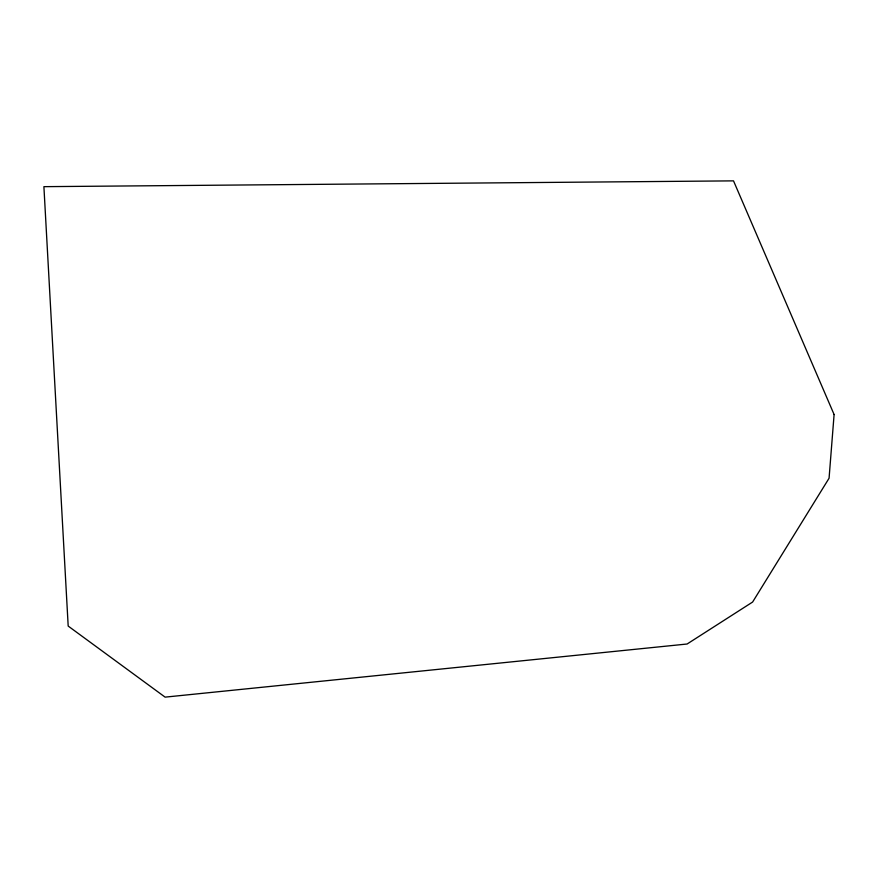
<?xml version="1.0" encoding="UTF-8"?>
<svg xmlns="http://www.w3.org/2000/svg" width="878" height="878" viewBox="0 0 878 878"><rect width="100%" height="100%" fill="white"/><g stroke="black" fill="none" stroke-linecap="round" stroke-linejoin="round"><path stroke-width="1.32" d="M834.1 414.526L829.073 478.236L752.611 602.045L687.101 644.013L165.108 697.132L68.188 626.069L43.9 186.663L733.514 180.868L834.1 414.526"/></g></svg>
